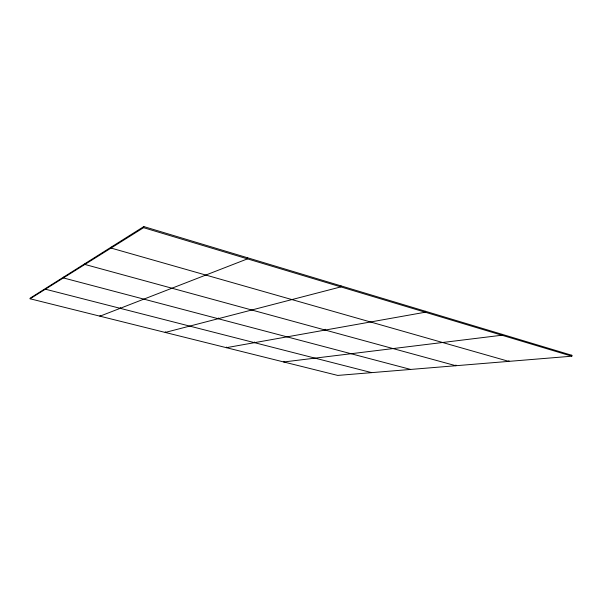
<?xml version="1.0" encoding="UTF-8"?>
<svg xmlns="http://www.w3.org/2000/svg" width="602" height="602" viewBox="0 0 602 602"><rect width="100%" height="100%" fill="white"/><g stroke="black" fill="none" stroke-linecap="round" stroke-linejoin="round"><path stroke-width="0.9" d="M571.802 356.203L571.9 355.315L143.803 226.578L30.266 298.08L30.1 298.78L337.714 375.422L571.802 356.203L143.569 227.684L30.1 298.78M508.893 360.56L508.795 361.373L111.061 248.054L111.272 247.061M502.008 334.298L501.895 335.224L283.753 361.975L283.858 361.358M455.917 364.978L455.819 365.723L84.897 264.444L85.093 263.548M425.396 311.257L425.26 312.22L226.375 347.678L226.487 347.038M341.025 285.89L340.86 286.891L165.234 332.447L165.362 331.792M325.2 330.062L325.328 329.256M254.488 342.666L254.608 341.981M247.663 257.814L247.475 258.868L99.955 316.185L100.098 315.508M218.172 318.714L218.315 317.954M143.569 227.684L143.803 226.578M120.174 308.329L120.325 307.599M63.564 277.108L63.383 277.928L410.647 369.432M45.556 288.448L45.383 289.201L371.675 372.63M570.049 355.466L571.9 355.315"/></g></svg>
